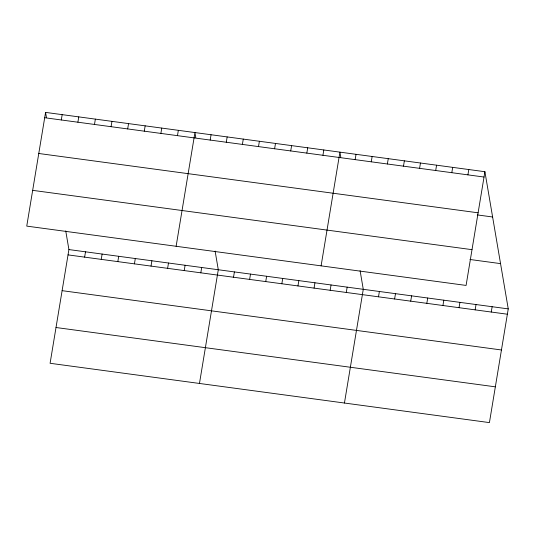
<?xml version="1.0" encoding="UTF-8"?>
<svg xmlns="http://www.w3.org/2000/svg" width="535" height="535" viewBox="0 0 535 535"><rect width="100%" height="100%" fill="white"/><g stroke="black" fill="none" stroke-linecap="round" stroke-linejoin="round"><path stroke-width="0.8" d="M45.575 112.397L26.75 226.111L466.085 285.429L484.911 171.715L45.575 112.397L46.431 117.432M61.291 119.967L62.174 114.644M77.889 122.207L78.772 116.884M65.738 230.893L68.915 249.571L50.089 363.285L489.425 422.603L508.25 308.889L484.911 171.715M94.488 124.448L95.364 119.124M84.63 257.134L85.513 251.811M111.079 126.688L111.962 121.365M101.229 259.375L102.111 254.051M127.678 128.928L128.56 123.605M117.827 261.622L118.71 256.292M144.276 131.169L145.159 125.845M134.425 263.862L135.308 258.532M160.874 133.409L161.757 128.086M151.024 266.102L151.9 260.772M177.473 135.649L178.349 130.326M167.615 268.343L168.498 263.013M176.122 246.281L194.947 132.566L195.803 137.595M184.214 270.583L185.097 265.26M210.175 140.07L211.058 134.74M200.812 272.823L201.695 267.5M226.285 142.243L227.168 136.92M199.468 383.455L218.293 269.74L215.11 251.055M242.395 144.417L243.278 139.093M233.521 277.237L234.397 271.914M258.505 146.59L259.381 141.267M249.624 279.41L250.507 274.087M274.609 148.77L275.492 143.44M265.734 281.591L266.617 276.261M290.719 150.944L291.602 145.614M281.845 283.764L282.727 278.441M306.829 153.117L307.712 147.794M297.955 285.937L298.838 280.614M322.939 155.29L323.822 149.967M314.065 288.111L314.941 282.788M321.1 265.855L339.926 152.141L340.782 157.17M330.169 290.291L331.051 284.961M355.153 159.644L356.036 154.314M346.279 292.464L347.161 287.135M371.263 161.817L372.146 156.494M344.446 403.029L363.272 289.315L360.088 270.63M387.373 163.991L388.256 158.668M378.499 296.811L379.382 291.488M403.484 166.164L404.366 160.841M394.609 298.985L395.485 293.661M419.594 168.344L420.47 163.014M410.713 301.165L411.596 295.835M435.697 170.518L436.58 165.188M426.823 303.338L427.706 298.015M451.808 172.691L452.69 167.368M442.933 305.512L443.816 300.188M467.918 174.865L468.8 169.541M459.043 307.685L459.926 302.362M475.154 309.865L476.03 304.535M491.257 312.039L492.14 306.709M44.693 117.727L484.028 177.038M38.774 153.492L478.103 212.81M477.307 214.916L492.608 216.983M32.668 190.346L472.004 249.664M469.937 259.488L500.546 263.621M68.915 249.571L508.25 308.889M68.039 254.894L507.367 314.212M62.113 290.665L501.449 349.977M56.014 327.514L495.343 386.832"/></g></svg>
